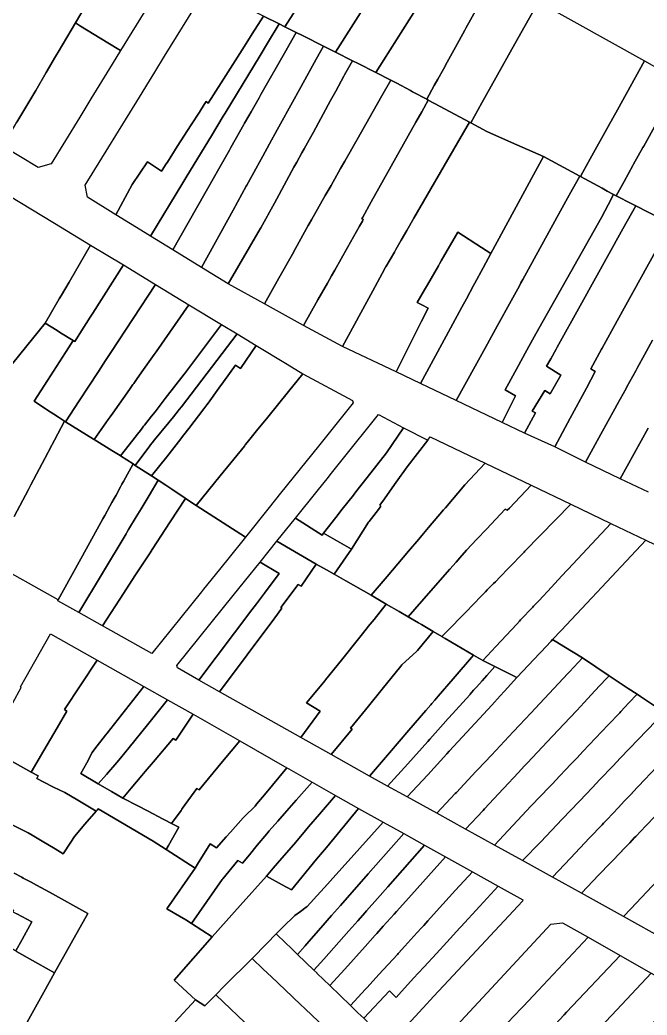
# Model space of a CAD drawing. Header units: metres. Extents: x 3 to 1005126, y 39 to 4383651.
# Drawn here: x 491016.5 to 491120.8, y 4371029.9 to 4371195.5 of the extents above; entities that cross this region are included whole.
import ezdxf

# ---------------------------------------------------------------- set-up
doc = ezdxf.new("R2010")
doc.units = ezdxf.units.M
doc.header["$MEASUREMENT"] = 0
doc.layers.add('TM_Llucmajor', color=7, linetype='Continuous')

msp = doc.modelspace()

# ---------------------------------------------------------------- linework, layer by layer
at = {"layer": 'TM_Llucmajor', "linetype": 'Continuous', "flags": 128}
for points in [[(491057.01, 4371196.07), (491054.79, 4371197.17), (491057.75, 4371201.98), (491060.23, 4371206.01), (491062.58, 4371209.83), (491067.64, 4371218.05), (491073.5, 4371214.79), (491068.32, 4371206.58), (491063.46, 4371198.87), (491060.59, 4371194.31), (491059.63, 4371194.78), (491057.01, 4371196.07)], [(491062.47, 4371193.38), (491060.59, 4371194.31), (491063.46, 4371198.87), (491068.32, 4371206.58), (491073.5, 4371214.79), (491081.71, 4371210.21), (491079.52, 4371206.73), (491077.22, 4371203.09), (491069.02, 4371190.09), (491066.99, 4371191.11), (491063.63, 4371192.81), (491063.54, 4371192.85), (491062.47, 4371193.38)], [(491071.82, 4371188.67), (491069.02, 4371190.09), (491077.22, 4371203.09), (491079.52, 4371206.73), (491081.71, 4371210.21), (491085.34, 4371208.18), (491088.26, 4371206.55), (491085.06, 4371201.49), (491083.06, 4371198.34), (491081.25, 4371195.47), (491077.03, 4371188.8), (491075.71, 4371186.71), (491075.61, 4371186.76), (491072.75, 4371188.2), (491071.82, 4371188.67)], [(491078.2, 4371185.45), (491075.71, 4371186.71), (491077.03, 4371188.8), (491081.25, 4371195.47), (491083.06, 4371198.34), (491085.06, 4371201.49), (491088.26, 4371206.55), (491095.38, 4371202.58), (491090.69, 4371194.08), (491090.52, 4371193.77), (491088.96, 4371190.94), (491087.58, 4371188.44), (491086.94, 4371187.29), (491086.02, 4371185.62), (491085.42, 4371184.52), (491084.17, 4371182.26), (491081.82, 4371183.52), (491081.5, 4371183.69), (491079.2, 4371184.92), (491078.2, 4371185.45)], [(491031.12, 4371191.66), (491026.6, 4371194.43), (491025.74, 4371194.96), (491028.76, 4371200.09), (491029.71, 4371201.7), (491030.25, 4371202.62), (491031.29, 4371202.01), (491037.98, 4371198.09), (491037.72, 4371197.66), (491033.25, 4371190.36), (491031.12, 4371191.66)], [(491084.44, 4371182.12), (491084.17, 4371182.26), (491085.42, 4371184.52), (491086.02, 4371185.62), (491086.94, 4371187.29), (491087.58, 4371188.44), (491088.96, 4371190.94), (491090.52, 4371193.77), (491090.69, 4371194.08), (491095.38, 4371202.58), (491102.74, 4371198.48), (491098.34, 4371190.61), (491097.77, 4371189.59), (491096.71, 4371187.69), (491094.9, 4371184.46), (491093.35, 4371181.69), (491091.49, 4371178.35), (491091.28, 4371178.46), (491086.4, 4371181.07), (491084.44, 4371182.12)], [(491094.18, 4371176.91), (491091.49, 4371178.35), (491093.35, 4371181.69), (491094.9, 4371184.46), (491096.71, 4371187.69), (491097.77, 4371189.59), (491098.34, 4371190.61), (491102.74, 4371198.48), (491120.37, 4371188.64), (491115.88, 4371180.5), (491114.35, 4371177.74), (491111.37, 4371172.34), (491110.14, 4371170.12), (491109.76, 4371169.43), (491109.64, 4371169.49), (491103.58, 4371172.72), (491098.29, 4371175.08), (491094.18, 4371176.91)], [(491038.26, 4371159.49), (491037.33, 4371160.06), (491032.48, 4371163.05), (491035.21, 4371168.05), (491037.72, 4371171.83), (491040.09, 4371170.31), (491040.17, 4371170.44), (491040.86, 4371171.53), (491041.05, 4371171.82), (491042.7, 4371174.4), (491045.02, 4371178.03), (491046.36, 4371180.13), (491047.17, 4371181.39), (491047.47, 4371181.87), (491047.84, 4371181.63), (491049.99, 4371185.01), (491053.86, 4371191.1), (491055.14, 4371193.12), (491057.01, 4371196.07), (491059.63, 4371194.78), (491057.69, 4371191.58), (491056.45, 4371189.53), (491050.65, 4371179.96), (491050.35, 4371179.46), (491048.37, 4371176.18), (491044.29, 4371169.45), (491043.62, 4371168.35), (491038.26, 4371159.49)], [(491026.47, 4371179.27), (491021.72, 4371171.5), (491019.57, 4371170.92), (491013.69, 4371174.48), (491016.02, 4371178.44), (491019.14, 4371183.74), (491020.9, 4371186.73), (491021.03, 4371186.96), (491022.28, 4371189.07), (491022.62, 4371189.65), (491022.87, 4371190.08), (491025.74, 4371194.96), (491026.6, 4371194.43), (491031.12, 4371191.66), (491033.25, 4371190.36), (491031.85, 4371188.08), (491028.34, 4371182.33), (491026.47, 4371179.27)], [(491041.94, 4371157.23), (491038.26, 4371159.49), (491043.62, 4371168.35), (491044.29, 4371169.45), (491048.37, 4371176.18), (491050.35, 4371179.46), (491050.65, 4371179.96), (491056.45, 4371189.53), (491057.69, 4371191.58), (491059.63, 4371194.78), (491060.59, 4371194.31), (491062.47, 4371193.38), (491061.23, 4371191.21), (491060.5, 4371189.92), (491056.6, 4371183.05), (491056.29, 4371182.51), (491054.97, 4371180.18), (491054.57, 4371179.48), (491053.88, 4371178.26), (491053.77, 4371178.07), (491051.59, 4371174.23), (491051.35, 4371173.81), (491049.58, 4371170.69), (491047.7, 4371167.38), (491047.25, 4371166.59), (491041.94, 4371157.23)], [(491046.72, 4371154.28), (491041.94, 4371157.23), (491047.25, 4371166.59), (491047.7, 4371167.38), (491049.58, 4371170.69), (491051.35, 4371173.81), (491051.59, 4371174.23), (491053.77, 4371178.07), (491053.88, 4371178.26), (491054.57, 4371179.48), (491054.97, 4371180.18), (491056.29, 4371182.51), (491056.6, 4371183.05), (491060.5, 4371189.92), (491061.23, 4371191.21), (491062.47, 4371193.38), (491063.54, 4371192.85), (491063.63, 4371192.81), (491066.99, 4371191.11), (491065.78, 4371188.91), (491063.27, 4371184.36), (491059.88, 4371178.19), (491059.33, 4371177.19), (491058.04, 4371174.85), (491056.91, 4371172.8), (491056.09, 4371171.31), (491056.01, 4371171.17), (491054.24, 4371167.95), (491054.15, 4371167.79), (491051.97, 4371163.82), (491046.72, 4371154.28)], [(491051.15, 4371151.56), (491046.72, 4371154.28), (491051.97, 4371163.82), (491054.15, 4371167.79), (491054.24, 4371167.95), (491056.01, 4371171.17), (491056.09, 4371171.31), (491056.91, 4371172.8), (491058.04, 4371174.85), (491059.33, 4371177.19), (491059.88, 4371178.19), (491063.27, 4371184.36), (491065.78, 4371188.91), (491066.99, 4371191.11), (491069.02, 4371190.09), (491071.82, 4371188.67), (491070.52, 4371186.31), (491070.41, 4371186.1), (491069.04, 4371183.61), (491068.18, 4371182.04), (491065.32, 4371176.81), (491064.61, 4371175.52), (491063.79, 4371174.02), (491063.42, 4371173.35), (491062.56, 4371171.78), (491062.1, 4371170.94), (491060.86, 4371168.68), (491058.84, 4371164.99), (491056.59, 4371160.88), (491056.48, 4371160.69), (491051.15, 4371151.56)], [(491057.18, 4371148.22), (491051.15, 4371151.56), (491056.48, 4371160.69), (491056.59, 4371160.88), (491058.84, 4371164.99), (491060.86, 4371168.68), (491062.1, 4371170.94), (491062.56, 4371171.78), (491063.42, 4371173.35), (491063.79, 4371174.02), (491064.61, 4371175.52), (491065.32, 4371176.81), (491068.18, 4371182.04), (491069.04, 4371183.61), (491070.41, 4371186.1), (491070.52, 4371186.31), (491071.82, 4371188.67), (491072.75, 4371188.2), (491075.61, 4371186.76), (491075.71, 4371186.71), (491078.2, 4371185.45), (491076.71, 4371182.82), (491072.59, 4371175.55), (491070.55, 4371171.95), (491069.86, 4371170.74), (491068.27, 4371167.93), (491067.31, 4371166.24), (491065.01, 4371162.18), (491064.64, 4371161.52), (491064.48, 4371161.23), (491062.33, 4371157.41), (491061.83, 4371156.51), (491059.59, 4371152.51), (491057.18, 4371148.22)], [(491113.33, 4371167.47), (491109.76, 4371169.43), (491110.14, 4371170.12), (491111.37, 4371172.34), (491114.35, 4371177.74), (491115.88, 4371180.5), (491120.37, 4371188.64), (491126.28, 4371185.35), (491120.26, 4371174.47), (491120.13, 4371174.24), (491118.58, 4371171.44), (491118.48, 4371171.25), (491117.01, 4371168.6), (491115.68, 4371166.2), (491115.23, 4371166.43), (491114.21, 4371166.99), (491113.33, 4371167.47)], [(491063.68, 4371144.61), (491057.18, 4371148.22), (491059.59, 4371152.51), (491061.83, 4371156.51), (491062.33, 4371157.41), (491064.48, 4371161.23), (491064.64, 4371161.52), (491065.01, 4371162.18), (491067.31, 4371166.24), (491068.27, 4371167.93), (491069.86, 4371170.74), (491070.55, 4371171.95), (491072.59, 4371175.55), (491076.71, 4371182.82), (491078.2, 4371185.45), (491079.2, 4371184.92), (491081.5, 4371183.69), (491081.82, 4371183.52), (491084.17, 4371182.26), (491084.44, 4371182.12), (491083.35, 4371180.17), (491082.39, 4371178.45), (491074.96, 4371165.17), (491073.54, 4371162.63), (491073.4, 4371162.38), (491073.63, 4371162.26), (491073.48, 4371161.99), (491073.01, 4371161.16), (491070.99, 4371157.58), (491068.88, 4371153.83), (491068.33, 4371152.86), (491067.66, 4371151.67), (491066.08, 4371148.87), (491063.68, 4371144.61)], [(491118.27, 4371164.87), (491115.68, 4371166.2), (491117.01, 4371168.6), (491118.48, 4371171.25), (491118.58, 4371171.44), (491120.13, 4371174.24), (491120.26, 4371174.47), (491126.28, 4371185.35), (491133.79, 4371181.16), (491131.61, 4371177.21), (491129.37, 4371173.14), (491127.69, 4371170.08), (491127.61, 4371169.93), (491126.04, 4371167.09), (491125.55, 4371166.2), (491124.54, 4371164.35), (491124.26, 4371163.84), (491123.38, 4371162.25), (491123.08, 4371162.41), (491118.94, 4371164.53), (491118.27, 4371164.87)], [(491070.18, 4371141.15), (491063.68, 4371144.61), (491066.08, 4371148.87), (491067.66, 4371151.67), (491068.33, 4371152.86), (491068.88, 4371153.83), (491070.99, 4371157.58), (491073.01, 4371161.16), (491073.48, 4371161.99), (491073.63, 4371162.26), (491073.4, 4371162.38), (491073.54, 4371162.63), (491074.96, 4371165.17), (491082.39, 4371178.45), (491083.35, 4371180.17), (491084.44, 4371182.12), (491086.4, 4371181.07), (491091.28, 4371178.46), (491090.28, 4371176.73), (491089.29, 4371175.01), (491082.06, 4371162.49), (491080.87, 4371160.43), (491079.93, 4371158.8), (491079.05, 4371157.28), (491078.79, 4371156.83), (491077.38, 4371154.38), (491077.34, 4371154.3), (491076.79, 4371153.29), (491075.2, 4371150.38), (491070.18, 4371141.15)], [(491079.08, 4371136.9), (491070.18, 4371141.15), (491075.2, 4371150.38), (491076.79, 4371153.29), (491077.34, 4371154.3), (491077.38, 4371154.38), (491078.79, 4371156.83), (491079.05, 4371157.28), (491079.93, 4371158.8), (491080.87, 4371160.43), (491082.06, 4371162.49), (491089.29, 4371175.01), (491090.28, 4371176.73), (491091.28, 4371178.46), (491091.49, 4371178.35), (491094.18, 4371176.91), (491098.29, 4371175.08), (491103.58, 4371172.72), (491101.94, 4371169.69), (491098.74, 4371163.77), (491094.84, 4371156.57), (491093.26, 4371157.59), (491089.33, 4371160.14), (491088.73, 4371159.1), (491086.58, 4371155.35), (491086.3, 4371154.86), (491086.12, 4371154.55), (491084.29, 4371151.37), (491083.83, 4371150.57), (491082.61, 4371148.44), (491083.39, 4371148.05), (491084.42, 4371147.53), (491083.26, 4371145.22), (491079.08, 4371136.9)], [(491089.07, 4371132.14), (491083.14, 4371134.96), (491088.13, 4371144.18), (491090.02, 4371147.67), (491090.78, 4371149.07), (491091.97, 4371151.27), (491092.17, 4371151.64), (491093.55, 4371154.19), (491094.84, 4371156.57), (491098.74, 4371163.77), (491101.94, 4371169.69), (491103.58, 4371172.72), (491109.64, 4371169.49), (491107.95, 4371166.4), (491107.88, 4371166.28), (491106.45, 4371163.68), (491100.16, 4371152.25), (491099.85, 4371151.69), (491099.6, 4371151.24), (491098.23, 4371148.75), (491095.96, 4371144.63), (491093.94, 4371140.97), (491089.07, 4371132.14)], [(491096.7, 4371128.49), (491089.07, 4371132.14), (491093.94, 4371140.97), (491095.96, 4371144.63), (491098.23, 4371148.75), (491099.6, 4371151.24), (491099.85, 4371151.69), (491100.16, 4371152.25), (491106.45, 4371163.68), (491107.88, 4371166.28), (491107.95, 4371166.4), (491109.64, 4371169.49), (491109.76, 4371169.43), (491113.33, 4371167.47), (491114.21, 4371166.99), (491115.23, 4371166.43), (491114.34, 4371164.7), (491113.24, 4371162.56), (491102.32, 4371143.23), (491102.04, 4371142.73), (491100.56, 4371140.01), (491099.43, 4371137.94), (491097.24, 4371133.91), (491098.94, 4371132.92), (491096.7, 4371128.49)], [(491006.07, 4371140.46), (491002.92, 4371142.53), (491002.57, 4371142.76), (491004.7, 4371147.13), (491007.11, 4371151.75), (491008.09, 4371153.63), (491008.16, 4371153.76), (491008.68, 4371154.75), (491010.12, 4371157.52), (491014.67, 4371166.25), (491022.25, 4371161.65), (491028.28, 4371157.99), (491024.7, 4371151.84), (491023.42, 4371149.65), (491023.06, 4371149.03), (491020.7, 4371144.99), (491013.22, 4371135.75), (491009.61, 4371138.13), (491008.3, 4371138.99), (491006.07, 4371140.46)], [(491100.42, 4371126.72), (491096.7, 4371128.49), (491098.94, 4371132.92), (491097.24, 4371133.91), (491099.43, 4371137.94), (491100.56, 4371140.01), (491102.04, 4371142.73), (491102.32, 4371143.23), (491113.24, 4371162.56), (491114.34, 4371164.7), (491115.23, 4371166.43), (491115.68, 4371166.2), (491118.27, 4371164.87), (491118.94, 4371164.53), (491116.82, 4371160.72), (491109.7, 4371147.89), (491105.87, 4371141), (491105.69, 4371140.68), (491104.81, 4371139.09), (491104.11, 4371137.83), (491106.47, 4371136.38), (491104.69, 4371133.27), (491103.81, 4371133.8), (491101.74, 4371130.37), (491102.25, 4371130.09), (491100.42, 4371126.72)], [(491083.14, 4371134.96), (491079.08, 4371136.9), (491083.26, 4371145.22), (491084.42, 4371147.53), (491083.39, 4371148.05), (491082.61, 4371148.44), (491083.83, 4371150.57), (491084.29, 4371151.37), (491086.12, 4371154.55), (491086.3, 4371154.86), (491086.58, 4371155.35), (491088.73, 4371159.1), (491089.33, 4371160.14), (491093.26, 4371157.59), (491094.84, 4371156.57), (491093.55, 4371154.19), (491092.17, 4371151.64), (491091.97, 4371151.27), (491090.78, 4371149.07), (491090.02, 4371147.67), (491088.13, 4371144.18), (491083.14, 4371134.96)], [(491022.71, 4371143.76), (491020.7, 4371144.99), (491023.06, 4371149.03), (491023.42, 4371149.65), (491024.7, 4371151.84), (491028.28, 4371157.99), (491033.72, 4371154.69), (491028.67, 4371146.69), (491028.23, 4371146), (491026.51, 4371143.27), (491025.67, 4371141.94), (491025.37, 4371142.12), (491023.29, 4371143.4), (491022.71, 4371143.76)], [(491020.77, 4371130.78), (491018.89, 4371132.02), (491021.1, 4371135.47), (491024.1, 4371140.15), (491024.21, 4371140.32), (491025.37, 4371142.12), (491025.67, 4371141.94), (491026.51, 4371143.27), (491028.23, 4371146), (491028.67, 4371146.69), (491033.72, 4371154.69), (491039.05, 4371151.46), (491031.63, 4371140.12), (491030.77, 4371138.8), (491029.58, 4371136.98), (491026.38, 4371132.08), (491024.12, 4371128.61), (491023.96, 4371128.72), (491022.94, 4371129.35), (491020.77, 4371130.78)], [(491028.76, 4371125.73), (491024.12, 4371128.61), (491026.38, 4371132.08), (491029.58, 4371136.98), (491030.77, 4371138.8), (491031.63, 4371140.12), (491039.05, 4371151.46), (491044.64, 4371148.07), (491039.16, 4371140.26), (491038.84, 4371139.81), (491036.81, 4371136.92), (491035.92, 4371135.65), (491035.44, 4371134.97), (491035.31, 4371134.79), (491034.72, 4371133.95), (491031.95, 4371130.02), (491031.51, 4371129.4), (491031.22, 4371128.98), (491028.88, 4371125.66), (491028.76, 4371125.73)], [(491031.83, 4371123.82), (491028.88, 4371125.66), (491031.22, 4371128.98), (491031.51, 4371129.4), (491031.95, 4371130.02), (491034.72, 4371133.95), (491035.31, 4371134.79), (491035.44, 4371134.97), (491035.92, 4371135.65), (491036.81, 4371136.92), (491038.84, 4371139.81), (491039.16, 4371140.26), (491044.64, 4371148.07), (491050.03, 4371144.81), (491043.89, 4371136.6), (491043.84, 4371136.53), (491040.67, 4371132.45), (491040.52, 4371132.25), (491038.99, 4371130.28), (491038.43, 4371129.56), (491037.23, 4371128.03), (491037.1, 4371127.86), (491036.72, 4371127.37), (491036.33, 4371126.86), (491036.04, 4371126.49), (491035.92, 4371126.34), (491033.27, 4371122.92), (491033.18, 4371122.98), (491031.83, 4371123.82)], [(491035.35, 4371121.58), (491033.27, 4371122.92), (491035.92, 4371126.34), (491036.04, 4371126.49), (491036.33, 4371126.86), (491036.72, 4371127.37), (491037.1, 4371127.86), (491037.23, 4371128.03), (491038.43, 4371129.56), (491038.99, 4371130.28), (491040.52, 4371132.25), (491040.67, 4371132.45), (491043.84, 4371136.53), (491043.89, 4371136.6), (491050.03, 4371144.81), (491052.66, 4371143.21), (491043.37, 4371131.09), (491043.01, 4371130.63), (491042.86, 4371130.43), (491042.07, 4371129.4), (491041.31, 4371128.48), (491038.92, 4371125.61), (491038.51, 4371125.12), (491038.24, 4371124.76), (491038.11, 4371124.59), (491035.71, 4371121.35), (491035.35, 4371121.58)], [(491038.42, 4371119.6), (491035.71, 4371121.35), (491038.11, 4371124.59), (491038.24, 4371124.76), (491038.51, 4371125.12), (491038.92, 4371125.61), (491041.31, 4371128.48), (491042.07, 4371129.4), (491042.86, 4371130.43), (491043.01, 4371130.63), (491043.37, 4371131.09), (491052.66, 4371143.21), (491055.82, 4371141.29), (491053.2, 4371137.44), (491052.36, 4371138.01), (491050.36, 4371135.22), (491049.61, 4371134.18), (491047.84, 4371131.71), (491047.63, 4371131.42), (491047.08, 4371130.74), (491044.59, 4371127.47), (491043.8, 4371126.43), (491042.91, 4371125.26), (491040.93, 4371122.76), (491038.42, 4371119.6)], [(491039.54, 4371118.88), (491038.42, 4371119.6), (491040.93, 4371122.76), (491042.91, 4371125.26), (491043.8, 4371126.43), (491044.59, 4371127.47), (491047.08, 4371130.74), (491047.63, 4371131.42), (491047.84, 4371131.71), (491049.61, 4371134.18), (491050.36, 4371135.22), (491052.36, 4371138.01), (491053.2, 4371137.44), (491055.82, 4371141.29), (491060.97, 4371138.17), (491063.58, 4371136.59), (491061.18, 4371133.63), (491057.74, 4371129.37), (491055.89, 4371127.08), (491054.32, 4371125.15), (491054, 4371124.76), (491053.85, 4371124.57), (491049.85, 4371119.63), (491045.85, 4371114.69), (491044.05, 4371115.85), (491043.98, 4371115.89), (491041.79, 4371117.37), (491040.8, 4371118.03), (491039.54, 4371118.88)], [(491054.04, 4371109.43), (491045.85, 4371114.69), (491049.85, 4371119.63), (491053.85, 4371124.57), (491054, 4371124.76), (491054.32, 4371125.15), (491055.89, 4371127.08), (491057.74, 4371129.37), (491061.18, 4371133.63), (491063.58, 4371136.59), (491071.83, 4371132.16), (491071.96, 4371131.76), (491066.18, 4371124.55), (491059.88, 4371116.7), (491057.98, 4371114.34), (491054.04, 4371109.43)], [(491067.03, 4371110.06), (491066.8, 4371109.76), (491062.34, 4371112.55), (491065.95, 4371117.05), (491067.82, 4371119.4), (491068.12, 4371119.77), (491070.13, 4371122.28), (491076.16, 4371129.79), (491080.34, 4371127.62), (491077.47, 4371123.43), (491074.25, 4371119.31), (491072.4, 4371116.94), (491072.11, 4371116.57), (491071.98, 4371116.4), (491070.13, 4371114.04), (491069.06, 4371112.67), (491067.03, 4371110.06)], [(491071.64, 4371107.4), (491067.03, 4371110.06), (491069.06, 4371112.67), (491070.13, 4371114.04), (491071.98, 4371116.4), (491072.11, 4371116.57), (491072.4, 4371116.94), (491074.25, 4371119.31), (491077.47, 4371123.43), (491080.34, 4371127.62), (491084.37, 4371125.54), (491080.9, 4371121.08), (491079.09, 4371118.53), (491078.05, 4371117.07), (491077.14, 4371115.79), (491076.37, 4371114.71), (491076.52, 4371114.54), (491076.13, 4371114.03), (491074.6, 4371112.02), (491074.52, 4371111.91), (491071.64, 4371107.4)], [(491070.7, 4371102.14), (491068.77, 4371103.23), (491070.78, 4371106.16), (491071.64, 4371107.4), (491074.52, 4371111.91), (491074.6, 4371112.02), (491076.13, 4371114.03), (491076.52, 4371114.54), (491076.37, 4371114.71), (491077.14, 4371115.79), (491078.05, 4371117.07), (491079.09, 4371118.53), (491080.9, 4371121.08), (491084.37, 4371125.54), (491084.76, 4371126.08), (491093.9, 4371121.7), (491090.49, 4371118.09), (491087.28, 4371114.29), (491086.97, 4371113.94), (491084.48, 4371111), (491083.64, 4371110.01), (491082.87, 4371109.09), (491081.14, 4371107.05), (491077.58, 4371102.85), (491074.94, 4371099.73), (491070.7, 4371102.14)], [(491026.3, 4371096.88), (491022.82, 4371098.84), (491022.89, 4371098.97), (491024.96, 4371102.72), (491026.92, 4371106.29), (491030.31, 4371112.43), (491030.63, 4371113.01), (491031.49, 4371114.57), (491031.82, 4371115.17), (491032.2, 4371115.86), (491032.5, 4371116.41), (491033.26, 4371117.78), (491033.49, 4371118.2), (491033.75, 4371118.67), (491035.35, 4371121.58), (491035.71, 4371121.35), (491038.42, 4371119.6), (491039.54, 4371118.88), (491038.01, 4371116.35), (491037.66, 4371115.77), (491036.67, 4371114.11), (491035.88, 4371112.8), (491034.6, 4371110.69), (491034.31, 4371110.2), (491034.18, 4371109.98), (491026.3, 4371096.88)], [(491077.45, 4371098.27), (491074.94, 4371099.73), (491077.58, 4371102.85), (491081.14, 4371107.05), (491082.87, 4371109.09), (491083.64, 4371110.01), (491084.48, 4371111), (491086.97, 4371113.94), (491087.28, 4371114.29), (491090.49, 4371118.09), (491093.9, 4371121.7), (491101.54, 4371118.04), (491097.92, 4371114.25), (491097.57, 4371113.88), (491097.25, 4371114.05), (491094.11, 4371110.74), (491092.51, 4371109.06), (491090.81, 4371107.26), (491089.68, 4371105.98), (491089.05, 4371105.25), (491088.02, 4371104.07), (491083.31, 4371098.7), (491081.08, 4371096.16), (491079.58, 4371097.03), (491077.45, 4371098.27)], [(491030.26, 4371094.65), (491026.3, 4371096.88), (491034.18, 4371109.98), (491034.31, 4371110.2), (491034.6, 4371110.69), (491035.88, 4371112.8), (491036.67, 4371114.11), (491037.66, 4371115.77), (491038.01, 4371116.35), (491039.54, 4371118.88), (491040.8, 4371118.03), (491041.79, 4371117.37), (491043.98, 4371115.89), (491044.05, 4371115.85), (491041.51, 4371111.94), (491038.52, 4371107.36), (491038.17, 4371106.82), (491035.77, 4371103.12), (491033.16, 4371099.11), (491030.26, 4371094.65)], [(491082.83, 4371095.14), (491081.08, 4371096.16), (491083.31, 4371098.7), (491088.02, 4371104.07), (491089.05, 4371105.25), (491089.68, 4371105.98), (491090.81, 4371107.26), (491092.51, 4371109.06), (491094.11, 4371110.74), (491097.25, 4371114.05), (491097.57, 4371113.88), (491097.92, 4371114.25), (491101.54, 4371118.04), (491108.13, 4371114.88), (491100.52, 4371107.07), (491100.36, 4371106.9), (491097.78, 4371104.25), (491096.39, 4371102.83), (491095.59, 4371102), (491095.31, 4371101.72), (491094.25, 4371100.63), (491093.94, 4371100.32), (491093.42, 4371099.78), (491091.8, 4371098.11), (491090.82, 4371097.11), (491089.69, 4371095.95), (491088.33, 4371094.55), (491086.69, 4371092.86), (491085.27, 4371093.7), (491083.29, 4371094.87), (491083.17, 4371094.94), (491082.83, 4371095.14)], [(491044.91, 4371098.05), (491038.48, 4371090.03), (491030.26, 4371094.65), (491033.16, 4371099.11), (491035.77, 4371103.12), (491038.17, 4371106.82), (491038.52, 4371107.36), (491041.51, 4371111.94), (491044.05, 4371115.85), (491045.85, 4371114.69), (491054.04, 4371109.43), (491051.09, 4371105.75), (491049, 4371103.15), (491047.07, 4371100.74), (491046.71, 4371100.29), (491044.91, 4371098.05)], [(491087.25, 4371092.54), (491086.76, 4371092.82), (491086.69, 4371092.86), (491088.33, 4371094.55), (491089.69, 4371095.95), (491090.82, 4371097.11), (491091.8, 4371098.11), (491093.42, 4371099.78), (491093.94, 4371100.32), (491094.25, 4371100.63), (491095.31, 4371101.72), (491095.59, 4371102), (491096.39, 4371102.83), (491097.78, 4371104.25), (491100.36, 4371106.9), (491100.52, 4371107.07), (491108.13, 4371114.88), (491114.8, 4371111.68), (491107.71, 4371104.09), (491107.43, 4371103.79), (491106.03, 4371102.3), (491104.93, 4371101.11), (491102.85, 4371098.89), (491101.94, 4371097.92), (491101.81, 4371097.78), (491099.8, 4371095.63), (491099.59, 4371095.41), (491099.14, 4371094.93), (491095.68, 4371091.23), (491093.52, 4371088.91), (491091.97, 4371089.8), (491087.25, 4371092.54)], [(491065.8, 4371104.92), (491059.27, 4371108.74), (491062.34, 4371112.55), (491066.8, 4371109.76), (491067.03, 4371110.06), (491071.64, 4371107.4), (491070.78, 4371106.16), (491068.77, 4371103.23), (491067.49, 4371103.96), (491065.8, 4371104.92)], [(491095.52, 4371087.89), (491093.52, 4371088.91), (491095.68, 4371091.23), (491099.14, 4371094.93), (491099.59, 4371095.41), (491099.8, 4371095.63), (491101.81, 4371097.78), (491101.94, 4371097.92), (491102.85, 4371098.89), (491104.93, 4371101.11), (491106.03, 4371102.3), (491107.43, 4371103.79), (491107.71, 4371104.09), (491114.8, 4371111.68), (491120.62, 4371108.89), (491113.3, 4371101.1), (491111.62, 4371099.31), (491106.53, 4371093.88), (491105.1, 4371092.36), (491104.86, 4371092.1), (491103.16, 4371090.29), (491102.92, 4371090.03), (491099.23, 4371086.11), (491099.16, 4371086.03), (491097.26, 4371087), (491095.52, 4371087.89)], [(491049.72, 4371083.7), (491046.3, 4371085.62), (491055.1, 4371097.33), (491055.85, 4371098.32), (491057.18, 4371100.08), (491059.66, 4371103.38), (491056.47, 4371105.24), (491059.27, 4371108.74), (491065.8, 4371104.92), (491063.3, 4371101.25), (491062.8, 4371101.54), (491059.9, 4371097.69), (491060.1, 4371097.57), (491058.93, 4371096.01), (491049.72, 4371083.7)], [(491110.06, 4371089.31), (491106.99, 4371091.2), (491105.1, 4371092.36), (491106.53, 4371093.88), (491111.62, 4371099.31), (491113.3, 4371101.1), (491120.62, 4371108.89), (491133.39, 4371102.77), (491129.6, 4371094.85), (491127.95, 4371091.4), (491126.25, 4371087.85), (491125.91, 4371087.15), (491125.16, 4371085.58), (491124.38, 4371083.96), (491123.86, 4371082.87), (491122.87, 4371080.79), (491119.73, 4371082.88), (491119.17, 4371083.26), (491117.7, 4371084.23), (491114.51, 4371086.36), (491110.06, 4371089.31)], [(491046.3, 4371085.62), (491042.72, 4371087.64), (491042.6, 4371088.03), (491052, 4371099.7), (491053.89, 4371102.04), (491056.47, 4371105.24), (491059.66, 4371103.38), (491057.18, 4371100.08), (491055.85, 4371098.32), (491055.1, 4371097.33), (491046.3, 4371085.62)], [(491063.22, 4371076.09), (491049.72, 4371083.7), (491058.93, 4371096.01), (491060.1, 4371097.57), (491059.9, 4371097.69), (491062.8, 4371101.54), (491063.3, 4371101.25), (491065.8, 4371104.92), (491067.49, 4371103.96), (491068.77, 4371103.23), (491070.7, 4371102.14), (491074.94, 4371099.73), (491077.45, 4371098.27), (491075.41, 4371095.72), (491074.46, 4371094.53), (491074.32, 4371094.36), (491073.05, 4371092.77), (491069.99, 4371088.95), (491067.35, 4371085.66), (491067.29, 4371085.57), (491064.18, 4371081.84), (491066.45, 4371080.43), (491063.22, 4371076.09)], [(491068.31, 4371073.22), (491063.22, 4371076.09), (491066.45, 4371080.43), (491064.18, 4371081.84), (491067.29, 4371085.57), (491067.35, 4371085.66), (491069.99, 4371088.95), (491073.05, 4371092.77), (491074.32, 4371094.36), (491074.46, 4371094.53), (491075.41, 4371095.72), (491077.45, 4371098.27), (491079.58, 4371097.03), (491081.08, 4371096.16), (491082.83, 4371095.14), (491083.17, 4371094.94), (491083.29, 4371094.87), (491085.27, 4371093.7), (491082.65, 4371090.53), (491082.53, 4371090.42), (491080.04, 4371088.15), (491079.87, 4371087.95), (491076.77, 4371084.12), (491074.49, 4371081.3), (491071.5, 4371077.61), (491071.77, 4371077.44), (491068.31, 4371073.22)], [(491011.24, 4371074.3), (491013.22, 4371077.93), (491015.36, 4371081.86), (491016.75, 4371084.42), (491016.62, 4371084.49), (491021.62, 4371093.35), (491029.38, 4371088.96), (491023.94, 4371080.73), (491024.31, 4371080.46), (491022.71, 4371077.71), (491020.52, 4371073.94), (491018.41, 4371070.32), (491011.24, 4371074.3)], [(491074.64, 4371069.62), (491068.31, 4371073.22), (491071.77, 4371077.44), (491071.5, 4371077.61), (491074.49, 4371081.3), (491076.77, 4371084.12), (491079.87, 4371087.95), (491080.04, 4371088.15), (491082.53, 4371090.42), (491082.65, 4371090.53), (491085.27, 4371093.7), (491086.69, 4371092.86), (491086.76, 4371092.82), (491087.25, 4371092.54), (491091.97, 4371089.8), (491088.55, 4371085.83), (491086.07, 4371082.94), (491085.51, 4371082.29), (491085.04, 4371081.74), (491084.84, 4371081.51), (491084.02, 4371080.55), (491081.21, 4371077.28), (491077.97, 4371073.5), (491074.64, 4371069.62)], [(491085.87, 4371063.48), (491080.94, 4371066.18), (491084.34, 4371069.88), (491087.54, 4371073.37), (491087.92, 4371073.79), (491090.15, 4371076.21), (491094.98, 4371081.47), (491096.39, 4371083.01), (491097.09, 4371083.78), (491099.16, 4371086.03), (491099.23, 4371086.11), (491102.92, 4371090.03), (491103.16, 4371090.29), (491104.86, 4371092.1), (491105.1, 4371092.36), (491106.99, 4371091.2), (491110.06, 4371089.31), (491107.91, 4371087.01), (491107.63, 4371086.71), (491102.97, 4371081.74), (491101.47, 4371080.14), (491099.6, 4371078.15), (491098.62, 4371077.1), (491098.57, 4371077.04), (491094.93, 4371073.16), (491092.69, 4371070.76), (491092.46, 4371070.52), (491092.37, 4371070.43), (491089.11, 4371066.94), (491088.93, 4371066.75), (491085.87, 4371063.48)], [(491077.67, 4371067.96), (491074.64, 4371069.62), (491077.97, 4371073.5), (491081.21, 4371077.28), (491084.02, 4371080.55), (491084.84, 4371081.51), (491085.04, 4371081.74), (491085.51, 4371082.29), (491086.07, 4371082.94), (491088.55, 4371085.83), (491091.97, 4371089.8), (491093.52, 4371088.91), (491095.52, 4371087.89), (491094.18, 4371086.39), (491093.38, 4371085.49), (491092.44, 4371084.45), (491092.09, 4371084.05), (491091.98, 4371083.93), (491091.4, 4371083.28), (491091.33, 4371083.2), (491089.03, 4371080.63), (491087.86, 4371079.33), (491087.76, 4371079.22), (491086.92, 4371078.28), (491084.72, 4371075.82), (491084.34, 4371075.39), (491081.03, 4371071.71), (491077.67, 4371067.96)], [(491018.41, 4371070.32), (491020.52, 4371073.94), (491022.71, 4371077.71), (491024.31, 4371080.46), (491023.94, 4371080.73), (491029.38, 4371088.96), (491037.13, 4371084.57), (491031.03, 4371076.8), (491030.77, 4371076.47), (491028.99, 4371074.2), (491028.51, 4371073.59), (491027.67, 4371071.86), (491026.63, 4371070.11), (491029.55, 4371068.37), (491031.74, 4371067.07), (491033.63, 4371066), (491036.23, 4371064.64), (491038.92, 4371063.24), (491039.31, 4371063.03), (491041.73, 4371061.77), (491042.96, 4371061.18), (491041.23, 4371058.09), (491040.85, 4371057.42), (491038.66, 4371058.81), (491029.53, 4371064.2), (491029.38, 4371064.01), (491029.22, 4371063.81), (491026.14, 4371065.63), (491023.97, 4371066.91), (491022.12, 4371067.83), (491020.49, 4371068.66), (491019.32, 4371069.26), (491019.54, 4371069.69), (491018.41, 4371070.32)], [(491090.64, 4371060.84), (491085.87, 4371063.48), (491088.93, 4371066.75), (491089.11, 4371066.94), (491092.37, 4371070.43), (491092.46, 4371070.52), (491092.69, 4371070.76), (491094.93, 4371073.16), (491098.57, 4371077.04), (491098.62, 4371077.1), (491099.6, 4371078.15), (491101.47, 4371080.14), (491102.97, 4371081.74), (491107.63, 4371086.71), (491107.91, 4371087.01), (491110.06, 4371089.31), (491114.51, 4371086.36), (491113.99, 4371085.8), (491112.16, 4371083.84), (491110.36, 4371081.92), (491109.12, 4371080.59), (491106.99, 4371078.32), (491104.21, 4371075.35), (491102.59, 4371073.63), (491100.89, 4371071.81), (491100.45, 4371071.34), (491099.39, 4371070.21), (491096.98, 4371067.62), (491096.87, 4371067.51), (491093.81, 4371064.23), (491093.54, 4371063.94), (491090.64, 4371060.84)], [(491080.94, 4371066.18), (491077.67, 4371067.96), (491081.03, 4371071.71), (491084.34, 4371075.39), (491084.72, 4371075.82), (491086.92, 4371078.28), (491087.76, 4371079.22), (491087.86, 4371079.33), (491089.03, 4371080.63), (491091.33, 4371083.2), (491091.4, 4371083.28), (491091.98, 4371083.93), (491092.09, 4371084.05), (491092.44, 4371084.45), (491093.38, 4371085.49), (491094.18, 4371086.39), (491095.52, 4371087.89), (491097.26, 4371087), (491099.16, 4371086.03), (491097.09, 4371083.78), (491096.39, 4371083.01), (491094.98, 4371081.47), (491090.15, 4371076.21), (491087.92, 4371073.79), (491087.54, 4371073.37), (491084.34, 4371069.88), (491080.94, 4371066.18)], [(491095.43, 4371058.19), (491090.64, 4371060.84), (491093.54, 4371063.94), (491093.81, 4371064.23), (491096.87, 4371067.51), (491096.98, 4371067.62), (491099.39, 4371070.21), (491100.45, 4371071.34), (491100.89, 4371071.81), (491102.59, 4371073.63), (491104.21, 4371075.35), (491106.99, 4371078.32), (491109.12, 4371080.59), (491110.36, 4371081.92), (491112.16, 4371083.84), (491113.99, 4371085.8), (491114.51, 4371086.36), (491117.7, 4371084.23), (491119.17, 4371083.26), (491117.81, 4371081.82), (491116.45, 4371080.39), (491116.28, 4371080.2), (491114.35, 4371078.17), (491110.14, 4371073.72), (491109.19, 4371072.72), (491108.16, 4371071.64), (491107.27, 4371070.7), (491106.32, 4371069.69), (491105.03, 4371068.32), (491104.53, 4371067.8), (491101.63, 4371064.74), (491101.57, 4371064.68), (491098.51, 4371061.45), (491095.43, 4371058.19)], [(491026.63, 4371070.11), (491027.67, 4371071.86), (491028.51, 4371073.59), (491028.99, 4371074.2), (491030.77, 4371076.47), (491031.03, 4371076.8), (491037.13, 4371084.57), (491041.08, 4371082.33), (491037.76, 4371078.16), (491034.67, 4371074.39), (491033.24, 4371072.66), (491032.65, 4371071.94), (491030.91, 4371069.94), (491029.55, 4371068.37), (491026.63, 4371070.11)], [(491029.55, 4371068.37), (491030.91, 4371069.94), (491032.65, 4371071.94), (491033.24, 4371072.66), (491034.67, 4371074.39), (491037.76, 4371078.16), (491041.08, 4371082.33), (491045.31, 4371079.94), (491042.43, 4371075.64), (491041.98, 4371075.91), (491038.71, 4371072.03), (491037.34, 4371070.4), (491036.77, 4371069.73), (491035.02, 4371067.65), (491033.63, 4371066), (491031.74, 4371067.07), (491029.55, 4371068.37)], [(491033.63, 4371066), (491035.02, 4371067.65), (491036.77, 4371069.73), (491037.34, 4371070.4), (491038.71, 4371072.03), (491041.98, 4371075.91), (491042.43, 4371075.64), (491045.31, 4371079.94), (491053.09, 4371075.53), (491050.23, 4371072.09), (491046.31, 4371067.37), (491045.94, 4371067.59), (491043.57, 4371064.32), (491043.45, 4371064.15), (491043.31, 4371063.95), (491041.73, 4371061.77), (491039.31, 4371063.03), (491038.92, 4371063.24), (491036.23, 4371064.64), (491033.63, 4371066)], [(491040.85, 4371057.42), (491041.23, 4371058.09), (491042.96, 4371061.18), (491041.73, 4371061.77), (491043.31, 4371063.95), (491043.45, 4371064.15), (491043.57, 4371064.32), (491045.94, 4371067.59), (491046.31, 4371067.37), (491050.23, 4371072.09), (491053.09, 4371075.53), (491060.91, 4371071.05), (491057.19, 4371066.56), (491055.89, 4371064.98), (491055.62, 4371064.66), (491053.85, 4371062.93), (491053.64, 4371062.73), (491051.52, 4371060.33), (491050.83, 4371059.54), (491049.24, 4371057.74), (491048.17, 4371058.39), (491046.07, 4371054.99), (491045.68, 4371054.35), (491040.85, 4371057.42)], [(491006.67, 4371065.91), (491011.24, 4371074.3), (491018.41, 4371070.32), (491019.54, 4371069.69), (491019.32, 4371069.26), (491020.49, 4371068.66), (491022.12, 4371067.83), (491023.97, 4371066.91), (491026.14, 4371065.63), (491029.22, 4371063.81), (491027.73, 4371062.09), (491027.67, 4371062.02), (491027.33, 4371061.63), (491025.6, 4371059.62), (491025, 4371058.69), (491023.74, 4371056.72), (491022.39, 4371057.53), (491020.2, 4371058.84), (491018.83, 4371059.66), (491018.54, 4371059.84), (491017.89, 4371060.23), (491017.8, 4371060.28), (491015.36, 4371061.51), (491006.67, 4371065.91)], [(491116.9, 4371046.29), (491109.91, 4371050.17), (491112.82, 4371053.22), (491116.61, 4371057.18), (491116.68, 4371057.25), (491117.93, 4371058.56), (491118.75, 4371059.42), (491118.95, 4371059.62), (491120.63, 4371061.38), (491122.25, 4371063.07), (491122.86, 4371063.72), (491122.98, 4371063.84), (491125.15, 4371066.1), (491125.5, 4371066.47), (491127.72, 4371068.8), (491132.48, 4371073.77), (491137.46, 4371071.13), (491139.31, 4371070.15), (491137.97, 4371068.72), (491130.67, 4371060.95), (491128.41, 4371058.55), (491126.97, 4371057.02), (491118.1, 4371047.57), (491116.9, 4371046.29)], [(491044.11, 4371045.74), (491040.98, 4371047.56), (491045.68, 4371054.35), (491046.07, 4371054.99), (491048.17, 4371058.39), (491049.24, 4371057.74), (491050.83, 4371059.54), (491051.52, 4371060.33), (491053.64, 4371062.73), (491053.85, 4371062.93), (491055.62, 4371064.66), (491055.89, 4371064.98), (491057.19, 4371066.56), (491060.91, 4371071.05), (491061.27, 4371070.85), (491065.12, 4371068.67), (491062.47, 4371065.65), (491060.54, 4371063.45), (491059.42, 4371062.18), (491058, 4371060.56), (491057.58, 4371060.06), (491055.99, 4371058.14), (491054.7, 4371056.58), (491053.52, 4371055.16), (491052.77, 4371055.61), (491050.24, 4371052.54), (491050.17, 4371052.45), (491045.05, 4371045.14), (491044.11, 4371045.74)], [(491124.07, 4371042.31), (491116.9, 4371046.29), (491118.1, 4371047.57), (491126.97, 4371057.02), (491128.41, 4371058.55), (491130.67, 4371060.95), (491137.97, 4371068.72), (491139.31, 4371070.15), (491142.35, 4371068.54), (491146.19, 4371066.5), (491143.58, 4371063.69), (491142.72, 4371062.76), (491128.91, 4371047.62), (491125.54, 4371043.92), (491124.07, 4371042.31)], [(491045.05, 4371045.14), (491050.17, 4371052.45), (491050.24, 4371052.54), (491052.77, 4371055.61), (491053.52, 4371055.16), (491054.7, 4371056.58), (491055.99, 4371058.14), (491057.58, 4371060.06), (491058, 4371060.56), (491059.42, 4371062.18), (491060.54, 4371063.45), (491062.47, 4371065.65), (491065.12, 4371068.67), (491069.03, 4371066.45), (491066.36, 4371063.32), (491064.54, 4371061.19), (491063.54, 4371060.02), (491062.07, 4371058.3), (491060.1, 4371056), (491058.66, 4371054.31), (491057.53, 4371052.99), (491053.16, 4371048.12), (491048.5, 4371042.94), (491045.05, 4371045.14)], [(491057.53, 4371052.99), (491058.66, 4371054.31), (491060.1, 4371056), (491062.07, 4371058.3), (491063.54, 4371060.02), (491064.54, 4371061.19), (491066.36, 4371063.32), (491069.03, 4371066.45), (491072.85, 4371064.29), (491067.49, 4371057.8), (491065.87, 4371055.84), (491061.66, 4371050.73), (491060.11, 4371051.58), (491057.53, 4371052.99)], [(491045.72, 4371032.44), (491042.17, 4371035.71), (491048.5, 4371042.94), (491053.16, 4371048.12), (491057.53, 4371052.99), (491060.11, 4371051.58), (491061.66, 4371050.73), (491065.87, 4371055.84), (491067.49, 4371057.8), (491072.85, 4371064.29), (491076.95, 4371061.97), (491071.12, 4371055.52), (491069.05, 4371053.22), (491067.15, 4371051.13), (491065.9, 4371049.74), (491064.84, 4371048.56), (491064.28, 4371047.94), (491064.13, 4371047.83), (491063.2, 4371047.15), (491062.25, 4371046.45), (491061.89, 4371046.11), (491060.58, 4371044.85), (491059.16, 4371043.41), (491057.6, 4371041.83), (491055.12, 4371039.33), (491050.51, 4371034.69), (491049.09, 4371033.26), (491047.25, 4371031.41), (491045.72, 4371032.44)], [(491059.16, 4371043.41), (491060.58, 4371044.85), (491061.89, 4371046.11), (491062.25, 4371046.45), (491063.2, 4371047.15), (491064.13, 4371047.83), (491064.28, 4371047.94), (491064.84, 4371048.56), (491065.9, 4371049.74), (491067.15, 4371051.13), (491069.05, 4371053.22), (491071.12, 4371055.52), (491076.95, 4371061.97), (491080.35, 4371060.08), (491074.45, 4371053.37), (491069.81, 4371048.1), (491068.36, 4371046.45), (491066.59, 4371044.43), (491064.2, 4371041.71), (491063.94, 4371041.42), (491062.69, 4371040), (491061.56, 4371041.09), (491060.77, 4371041.86), (491059.16, 4371043.41)], [(491062.69, 4371040), (491063.94, 4371041.42), (491064.2, 4371041.71), (491066.59, 4371044.43), (491068.36, 4371046.45), (491069.81, 4371048.1), (491074.45, 4371053.37), (491080.35, 4371060.08), (491083.83, 4371058.15), (491077.7, 4371051.22), (491075.99, 4371049.29), (491074.18, 4371047.26), (491073.92, 4371046.97), (491072.71, 4371045.59), (491071.22, 4371043.92), (491067.04, 4371039.2), (491065.41, 4371037.37), (491062.69, 4371040)], [(491065.41, 4371037.37), (491067.04, 4371039.2), (491071.22, 4371043.92), (491072.71, 4371045.59), (491073.92, 4371046.97), (491074.18, 4371047.26), (491075.99, 4371049.29), (491077.7, 4371051.22), (491083.83, 4371058.15), (491087.31, 4371056.21), (491080.69, 4371048.84), (491079.15, 4371047.13), (491078.76, 4371046.7), (491076.95, 4371044.68), (491075.88, 4371043.49), (491075.62, 4371043.2), (491073.92, 4371041.3), (491070.54, 4371037.54), (491068.07, 4371034.8), (491065.96, 4371036.83), (491065.88, 4371036.91), (491065.41, 4371037.37)], [(490998.26, 4371050.48), (491000.86, 4371055.24), (491009.44, 4371050.6), (491009.52, 4371050.55), (491012.09, 4371049.16), (491014.44, 4371047.89), (491015.48, 4371047.33), (491015.36, 4371047.09), (491016.02, 4371046.74), (491018.48, 4371045.41), (491016.9, 4371042.49), (491015.86, 4371040.56), (491013.55, 4371041.86), (491009.24, 4371044.29), (491006.7, 4371045.72), (490998.26, 4371050.48)], [(491068.07, 4371034.8), (491070.54, 4371037.54), (491073.92, 4371041.3), (491075.62, 4371043.2), (491075.88, 4371043.49), (491076.95, 4371044.68), (491078.76, 4371046.7), (491079.15, 4371047.13), (491080.69, 4371048.84), (491087.31, 4371056.21), (491091.77, 4371053.73), (491088.99, 4371050.67), (491085.81, 4371047.17), (491084.35, 4371045.57), (491083.67, 4371044.82), (491083.23, 4371044.34), (491082.01, 4371043), (491080.52, 4371041.36), (491079.48, 4371040.21), (491079.42, 4371040.15), (491079.29, 4371040), (491076.22, 4371036.64), (491074.28, 4371034.51), (491073.99, 4371034.19), (491071.5, 4371031.47), (491068.07, 4371034.8)], [(491071.5, 4371031.47), (491073.99, 4371034.19), (491074.28, 4371034.51), (491076.22, 4371036.64), (491079.29, 4371040), (491079.42, 4371040.15), (491079.48, 4371040.21), (491080.52, 4371041.36), (491082.01, 4371043), (491083.23, 4371044.34), (491083.67, 4371044.82), (491084.35, 4371045.57), (491085.81, 4371047.17), (491088.99, 4371050.67), (491091.77, 4371053.73), (491096.06, 4371051.34), (491093.01, 4371048.01), (491089.87, 4371044.6), (491089.7, 4371044.41), (491087.54, 4371042.05), (491085.79, 4371040.15), (491083.73, 4371037.9), (491082.81, 4371036.9), (491081.99, 4371036.01), (491079.53, 4371033.32), (491079.08, 4371032.83), (491077.96, 4371033.91), (491073.69, 4371029.36), (491072.73, 4371030.29), (491071.5, 4371031.47)], [(491073.69, 4371029.36), (491077.96, 4371033.91), (491079.08, 4371032.83), (491079.53, 4371033.32), (491081.99, 4371036.01), (491082.81, 4371036.9), (491083.73, 4371037.9), (491085.79, 4371040.15), (491087.54, 4371042.05), (491089.7, 4371044.41), (491089.87, 4371044.6), (491093.01, 4371048.01), (491096.06, 4371051.34), (491100.18, 4371049.05), (491100.12, 4371048.85), (491093.24, 4371041.46), (491087.05, 4371034.81), (491085.32, 4371032.96), (491083.59, 4371031.09), (491082.83, 4371030.28), (491082.35, 4371029.76), (491078.05, 4371025.15), (491074.79, 4371028.3), (491073.69, 4371029.36)], [(491087.09, 4371025.92), (491089.91, 4371028.95), (491097.04, 4371036.63), (491104.83, 4371045.01), (491106.76, 4371045.25), (491111.03, 4371042.83), (491102.69, 4371033.98), (491100.25, 4371031.4), (491099.93, 4371031.06), (491097.61, 4371028.6), (491095.14, 4371025.98), (491092.25, 4371022.91), (491087.09, 4371025.92)], [(491055.12, 4371039.33), (491057.6, 4371041.83), (491059.16, 4371043.41), (491060.77, 4371041.86), (491061.56, 4371041.09), (491062.69, 4371040), (491065.41, 4371037.37), (491065.88, 4371036.91), (491065.96, 4371036.83), (491068.07, 4371034.8), (491071.5, 4371031.47), (491072.73, 4371030.29), (491073.69, 4371029.36), (491074.79, 4371028.3), (491078.05, 4371025.15), (491074.29, 4371021.1), (491070.96, 4371024.27), (491064.99, 4371029.95), (491062.06, 4371032.73), (491061.98, 4371032.81), (491061.78, 4371033), (491058.36, 4371036.25), (491056.99, 4371037.55), (491055.12, 4371039.33)], [(491049.09, 4371033.26), (491050.51, 4371034.69), (491055.12, 4371039.33), (491056.99, 4371037.55), (491058.36, 4371036.25), (491061.78, 4371033), (491061.98, 4371032.81), (491062.06, 4371032.73), (491064.99, 4371029.95), (491070.96, 4371024.27), (491074.29, 4371021.1), (491068.48, 4371014.87), (491061.81, 4371021.2), (491061.67, 4371021.32), (491059.11, 4371023.75), (491056.24, 4371026.48), (491055.15, 4371027.51), (491049.09, 4371033.26)], [(491099.74, 4371013.59), (491101.86, 4371015.86), (491102.63, 4371016.68), (491102.74, 4371016.8), (491103.53, 4371017.65), (491104.18, 4371018.35), (491104.74, 4371018.94), (491106.77, 4371021.12), (491107.28, 4371021.67), (491109.77, 4371024.32), (491109.82, 4371024.38), (491111.71, 4371026.4), (491112.81, 4371027.58), (491114.96, 4371029.88), (491121.51, 4371036.89), (491126.78, 4371033.9), (491119.21, 4371025.91), (491113.99, 4371020.42), (491110.92, 4371017.18), (491104.69, 4371010.62), (491101.95, 4371012.27), (491101.63, 4371012.46), (491099.74, 4371013.59)], [(491042.32, 4371028.79), (491045.72, 4371032.44), (491047.25, 4371031.41), (491049.09, 4371033.26), (491055.15, 4371027.51), (491056.24, 4371026.48), (491059.11, 4371023.75), (491061.67, 4371021.32), (491061.81, 4371021.2), (491068.48, 4371014.87), (491062.98, 4371008.96), (491056.52, 4371015.16), (491056.11, 4371015.55), (491053.57, 4371018), (491052.55, 4371018.97), (491050.7, 4371020.75), (491049.68, 4371021.73), (491046.98, 4371024.32), (491044.3, 4371026.89), (491042.32, 4371028.79)]]:
    msp.add_lwpolyline(points, close=True, dxfattribs=at)
for points in [[(491016.14, 4371196.82), (491017.58, 4371199.52), (491020.14, 4371204.33), (491021.06, 4371206.06), (491024.87, 4371204.14), (491026.25, 4371203.44), (491029.71, 4371201.7), (491028.76, 4371200.09), (491025.74, 4371194.96), (491022.87, 4371190.08), (491022.62, 4371189.65), (491022.28, 4371189.07), (491021.03, 4371186.96), (491020.9, 4371186.73), (491019.14, 4371183.74), (491016.02, 4371178.44)], [(491057.01, 4371196.07), (491055.14, 4371193.12), (491053.86, 4371191.1), (491049.99, 4371185.01), (491047.84, 4371181.63), (491047.47, 4371181.87), (491047.17, 4371181.39), (491046.36, 4371180.13), (491045.02, 4371178.03), (491042.7, 4371174.4), (491041.05, 4371171.82), (491040.86, 4371171.53), (491040.17, 4371170.44), (491040.09, 4371170.31), (491037.72, 4371171.83), (491035.21, 4371168.05), (491032.48, 4371163.05), (491032.48, 4371163.05), (491027.76, 4371165.95), (491027.38, 4371167.97), (491036.4, 4371182.6), (491038.07, 4371185.32), (491038.96, 4371186.77), (491040.59, 4371189.42), (491047.56, 4371200.73)], [(491123.64, 4371159.54), (491115.85, 4371145.39), (491113.35, 4371140.85), (491113.26, 4371140.68), (491111.47, 4371137.42), (491112.21, 4371136.98), (491110.73, 4371134.21), (491108.05, 4371129.22), (491105.47, 4371124.41), (491105.47, 4371124.41), (491100.42, 4371126.72), (491102.25, 4371130.09), (491101.74, 4371130.37), (491103.81, 4371133.8), (491104.69, 4371133.27), (491106.47, 4371136.38), (491104.11, 4371137.83), (491104.81, 4371139.09), (491105.69, 4371140.68), (491105.87, 4371141), (491109.7, 4371147.89), (491116.82, 4371160.72), (491118.94, 4371164.53), (491123.08, 4371162.41)], [(491121.72, 4371142.16), (491120.41, 4371139.76), (491119.23, 4371137.62), (491118.94, 4371137.09), (491117.48, 4371134.44), (491117.33, 4371134.16), (491115.85, 4371131.46), (491115.44, 4371130.73), (491113.14, 4371126.54), (491110.57, 4371121.86), (491110.57, 4371121.86), (491105.47, 4371124.41), (491108.05, 4371129.22), (491110.73, 4371134.21), (491112.21, 4371136.98), (491111.47, 4371137.42), (491113.26, 4371140.68), (491113.35, 4371140.85), (491115.85, 4371145.39), (491123.64, 4371159.54)], [(491013.22, 4371135.75), (491020.7, 4371144.99), (491022.71, 4371143.76), (491023.29, 4371143.4), (491025.37, 4371142.12), (491024.21, 4371140.32), (491024.1, 4371140.15), (491021.1, 4371135.47), (491018.89, 4371132.02), (491020.77, 4371130.78), (491022.94, 4371129.35), (491023.96, 4371128.72), (491022.28, 4371125.55), (491021.89, 4371124.83), (491021.84, 4371124.73), (491020.65, 4371122.48), (491018.33, 4371118.09), (491017.92, 4371117.32), (491015.56, 4371112.87)], [(491121, 4371127.54), (491116.34, 4371119.13), (491116.34, 4371119.13), (491110.57, 4371121.86), (491113.14, 4371126.54), (491115.44, 4371130.73), (491115.85, 4371131.46), (491117.33, 4371134.16), (491117.48, 4371134.44), (491118.94, 4371137.09), (491119.23, 4371137.62), (491120.41, 4371139.76), (491121.72, 4371142.16)], [(491015.56, 4371112.87), (491017.92, 4371117.32), (491018.33, 4371118.09), (491020.65, 4371122.48), (491021.84, 4371124.73), (491021.89, 4371124.83), (491022.28, 4371125.55), (491023.96, 4371128.72), (491024.12, 4371128.61), (491028.76, 4371125.73), (491028.88, 4371125.66), (491031.83, 4371123.82), (491033.18, 4371122.98), (491033.27, 4371122.92), (491035.35, 4371121.58), (491033.75, 4371118.67), (491033.49, 4371118.2), (491033.26, 4371117.78), (491032.5, 4371116.41), (491032.2, 4371115.86), (491031.82, 4371115.17), (491031.49, 4371114.57), (491030.63, 4371113.01), (491030.31, 4371112.43), (491026.92, 4371106.29), (491024.96, 4371102.72), (491022.89, 4371098.97), (491022.89, 4371098.97), (491011.56, 4371105.32)], [(491121.04, 4371116.9), (491116.34, 4371119.13), (491121, 4371127.54)], [(491122.28, 4371078.82), (491116.42, 4371072.67), (491115.13, 4371071.32), (491112.99, 4371069.08), (491111.67, 4371067.7), (491109.63, 4371065.56), (491109.53, 4371065.45), (491106.7, 4371062.49), (491103.13, 4371058.74), (491100.13, 4371055.6), (491100.13, 4371055.6), (491095.43, 4371058.19), (491098.51, 4371061.45), (491101.57, 4371064.68), (491101.63, 4371064.74), (491104.53, 4371067.8), (491105.03, 4371068.32), (491106.32, 4371069.69), (491107.27, 4371070.7), (491108.16, 4371071.64), (491109.19, 4371072.72), (491110.14, 4371073.72), (491114.35, 4371078.17), (491116.28, 4371080.2), (491116.45, 4371080.39), (491117.81, 4371081.82), (491119.17, 4371083.26), (491119.73, 4371082.88), (491122.87, 4371080.79)], [(491123.47, 4371072.27), (491118.4, 4371066.9), (491118.32, 4371066.82), (491118.23, 4371066.73), (491117.04, 4371065.47), (491116.05, 4371064.42), (491114.17, 4371062.43), (491113.6, 4371061.83), (491113.35, 4371061.57), (491111.26, 4371059.36), (491108.08, 4371056), (491105.09, 4371052.85), (491105.09, 4371052.85), (491100.13, 4371055.6), (491103.13, 4371058.74), (491106.7, 4371062.49), (491109.53, 4371065.45), (491109.63, 4371065.56), (491111.67, 4371067.7), (491112.99, 4371069.08), (491115.13, 4371071.32), (491116.42, 4371072.67), (491122.28, 4371078.82)], [(491122.25, 4371063.07), (491120.63, 4371061.38), (491118.95, 4371059.62), (491118.75, 4371059.42), (491117.93, 4371058.56), (491116.68, 4371057.25), (491116.61, 4371057.18), (491112.82, 4371053.22), (491109.91, 4371050.17), (491109.91, 4371050.17), (491105.09, 4371052.85), (491108.08, 4371056), (491111.26, 4371059.36), (491113.35, 4371061.57), (491113.6, 4371061.83), (491114.17, 4371062.43), (491116.05, 4371064.42), (491117.04, 4371065.47), (491118.23, 4371066.73), (491118.32, 4371066.82), (491118.4, 4371066.9), (491123.47, 4371072.27)], [(491015.36, 4371061.51), (491017.8, 4371060.28), (491017.89, 4371060.23), (491018.54, 4371059.84), (491018.83, 4371059.66), (491020.2, 4371058.84), (491022.39, 4371057.53), (491023.74, 4371056.72), (491025, 4371058.69), (491025.6, 4371059.62), (491027.33, 4371061.63), (491027.67, 4371062.02), (491027.73, 4371062.09), (491029.22, 4371063.81), (491029.38, 4371064.01), (491029.53, 4371064.2), (491038.66, 4371058.81), (491040.85, 4371057.42), (491045.68, 4371054.35), (491040.98, 4371047.56), (491044.11, 4371045.74), (491045.05, 4371045.14), (491048.5, 4371042.94), (491042.17, 4371035.71), (491045.72, 4371032.44), (491042.32, 4371028.79)], [(491008.94, 4371013.01), (491020.48, 4371033.73), (491022.27, 4371036.95), (491027.8, 4371046.8), (491021.42, 4371050.36), (491019.27, 4371051.51), (491018.4, 4371051.98), (491017.04, 4371052.7), (491016.82, 4371052.82), (491015.56, 4371053.49)], [(491015.56, 4371053.49), (491016.82, 4371052.82), (491017.04, 4371052.7), (491018.4, 4371051.98), (491019.27, 4371051.51), (491021.42, 4371050.36), (491027.8, 4371046.8), (491022.27, 4371036.95), (491019.51, 4371038.5), (491015.96, 4371040.5)], [(491009.54, 4371029.03), (491010.55, 4371030.85), (491012, 4371033.43), (491012.33, 4371034.03), (491012.69, 4371034.68), (491013.21, 4371035.62), (491011.3, 4371036.72), (491010.85, 4371036.98), (491010.64, 4371037.1), (491008.46, 4371038.34), (491006.61, 4371039.41), (491003.72, 4371041.06), (490995.65, 4371045.68), (490995.65, 4371045.68), (490998.26, 4371050.48), (491006.7, 4371045.72), (491009.24, 4371044.29), (491013.55, 4371041.86), (491015.86, 4371040.56), (491015.96, 4371040.5), (491019.51, 4371038.5), (491022.27, 4371036.95), (491020.48, 4371033.73), (491008.94, 4371013.01)], [(491015.86, 4371040.56), (491016.9, 4371042.49), (491018.48, 4371045.41), (491016.02, 4371046.74)], [(491097.61, 4371028.6), (491099.93, 4371031.06), (491100.25, 4371031.4), (491102.69, 4371033.98), (491111.03, 4371042.83), (491116.37, 4371039.8), (491107.45, 4371030.38), (491107.01, 4371029.91), (491105.52, 4371028.34)], [(491105.52, 4371028.34), (491107.01, 4371029.91), (491107.45, 4371030.38), (491116.37, 4371039.8), (491121.51, 4371036.89), (491114.96, 4371029.88)]]:
    msp.add_lwpolyline(points, dxfattribs=at)

doc.saveas('drawing.dxf')
